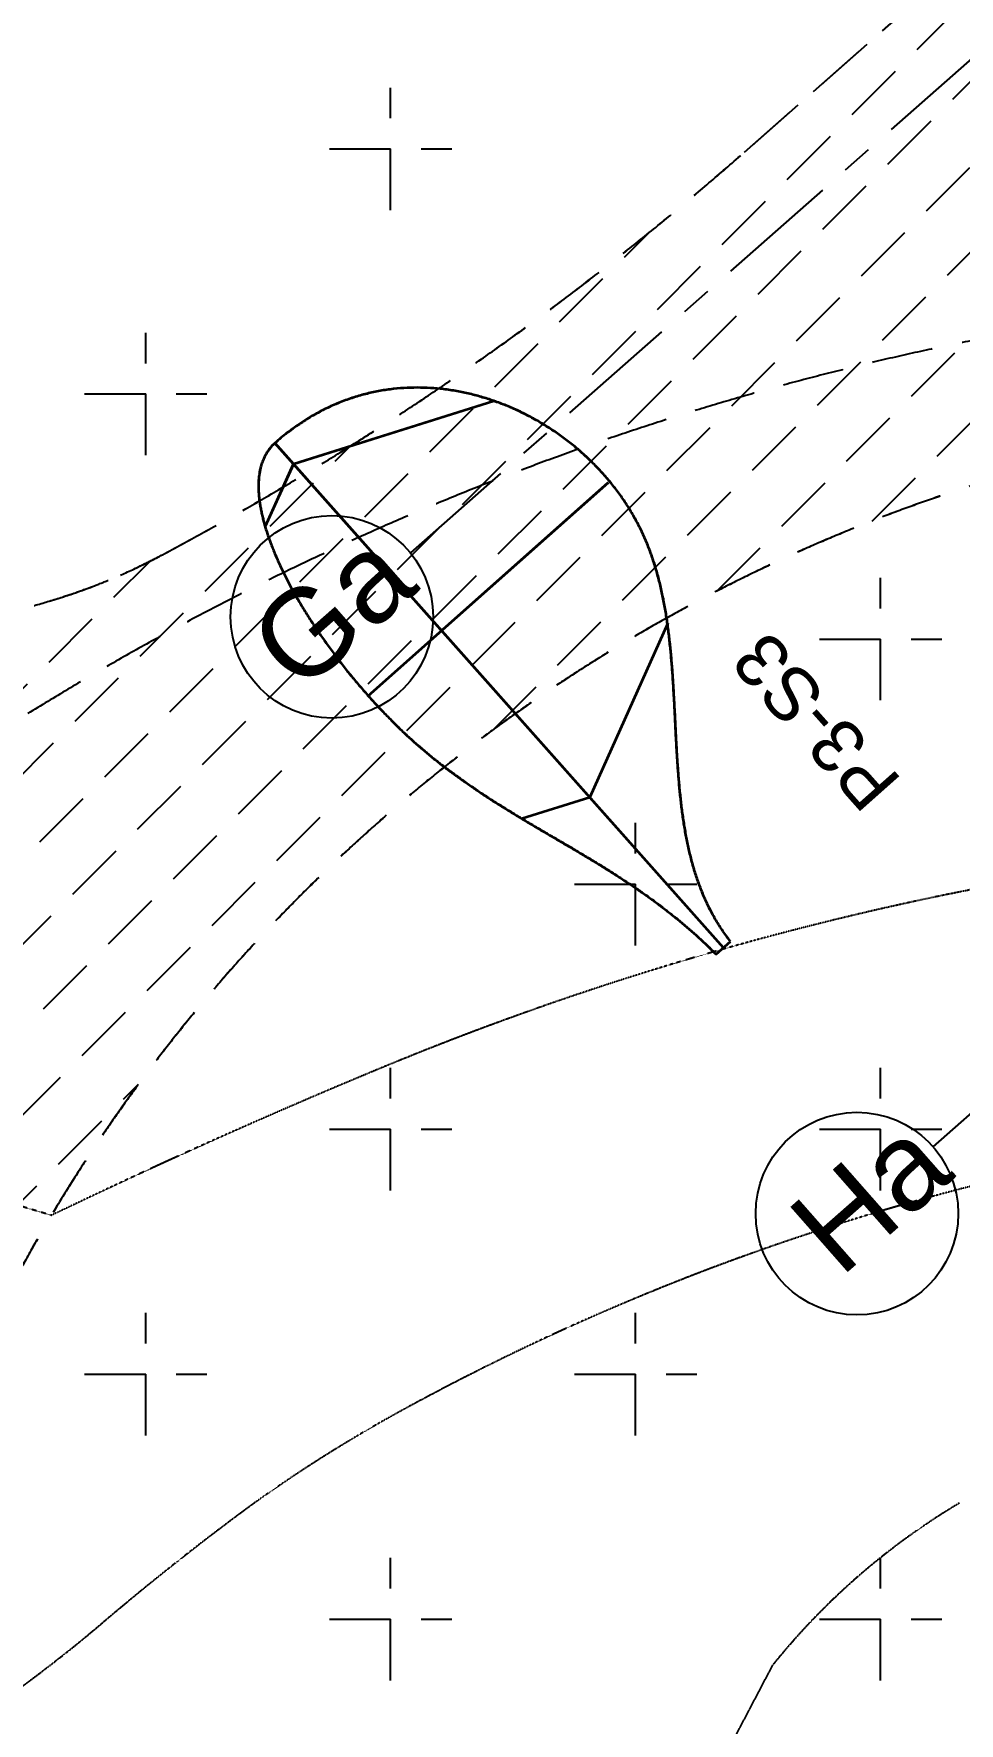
# Model space of a CAD drawing. Header units: millimetres. Extents: x 832728086 to 834530684, y 817551485 to 818349469.
# Drawn here: x 834287875 to 834297470, y 817932262 to 817949774 of the extents above; entities that cross this region are included whole.
import ezdxf

# ---------------------------------------------------------------- set-up
doc = ezdxf.new("R2010")
doc.units = ezdxf.units.MM
doc.header["$LTSCALE"] = 100
doc.linetypes.add('Grid Line', pattern=[22.225, 12.7, -3.175, 3.175, -3.175])
doc.linetypes.add('Hidden', pattern=[9.525, 6.35, -3.175])
for name, color, linetype in [('+C-160', 160, 'Hidden'), ('Default', 7, 'Continuous'), ('DLN020__', 6, 'Continuous'), ('DLN030_1', 1, 'Continuous'), ('DLN051__', 7, 'Continuous')]:
    doc.layers.add(name, color=color, linetype=linetype)
doc.layers.add('000-Architecture boundary', color=1, linetype='Continuous', lineweight=35)
doc.styles.get("Standard").update_dxf_attribs({"font": 'swiss.ttf'})
doc.styles.add('Swis721tBT', font='swissl.ttf')
doc.dimstyles.new('INTDIM', dxfattribs={"dimtxt": 200, "dimasz": 125, "dimexe": 100, "dimexo": 150, "dimgap": 80, "dimtad": 1, "dimdec": 0, "dimzin": 9, "dimdsep": 46, "dimtxsty": 'Swis721tBT', "dimblk": 'OPEN30', "dimcen": -125, "dimclrd": 256, "dimclre": 256, "dimclrt": 2, "dimaunit": 1, "dimadec": 1, "dimazin": 0, "dimtfac": 0.444444, "dimtdec": 0, "dimtix": 1, "dimtmove": 2, "dimatfit": 3, "dimldrblk": 'OPEN30', "dimfxl": 0, "dimtolj": 1, "dimlwd": -1, "dimlwe": -1, "dimarcsym": 0})

# ---------------------------------------------------------------- blocks, each defined once
blk = doc.blocks.new('_Open30')
at = {"color": 0, "linetype": 'ByBlock', "lineweight": -2}
for p, q in [((-1, 0.268), (0, 0)), ((0, 0), (-1, -0.268)), ((0, 0), (-1, 0))]:
    blk.add_line(p, q, dxfattribs=at)
blk = doc.blocks.new('*D28')
at = {"layer": 'Defpoints', "color": 0}
for p in [(834269377, 817985820), (834268235, 817984815), (834325665, 817921862)]:
    blk.add_point(p, dxfattribs=at)
at = {"layer": 'DLN030_1', "linetype": 'Continuous'}
for p, q in [((834269264, 817985721), (834268160, 817984749)), ((834324391, 817921007), (834268367, 817984665)), ((834325552, 817921763), (834324448, 817920791))]:
    blk.add_line(p, q, dxfattribs=at)
at = {"layer": 'DLN030_1', "xscale": 200, "yscale": 200, "zscale": 200}
for p, rotation in [((834268235, 817984815), 131.3501965874743), ((834324523, 817920857), 311.3501965874743)]:
    blk.add_blockref('_Open30', p, dxfattribs=dict(at, rotation=rotation))
at = {"layer": 'DLN030_1', "color": 2, "insert": (834295471, 817953436), "char_height": 400, "attachment_point": 5, "rotation": 311.3502, "style": 'Swis721tBT'}
blk.add_mtext('\\A1;85200', dxfattribs=at)
blk = doc.blocks.new('p3-s3')
at = {"layer": '000-Architecture boundary'}
blk.add_lwpolyline([(-57698, -29469, -0.008684), (-57632, -29474, -0.008576), (-57565, -29481, -0.008406), (-57500, -29491, -0.008197), (-57435, -29502, -0.008023), (-57370, -29516, -0.00773), (-57307, -29531, -0.007556), (-57243, -29548, -0.007201), (-57181, -29568, -0.007026), (-57118, -29589, -0.00663), (-57057, -29612, -0.006456), (-56995, -29636, -0.006037), (-56935, -29662, -0.005866), (-56874, -29690, -0.005439), (-56814, -29719, -0.00527), (-56754, -29750, -0.004847), (-56695, -29781, -0.004681), (-56636, -29815, -0.004269), (-56578, -29849, -0.004107), (-56519, -29885, -0.003711), (-56462, -29921, -0.003551), (-56404, -29959, -0.003173), (-56346, -29997, -0.003016), (-56289, -30037, -0.002657), (-56232, -30077, -0.002503), (-56175, -30118, -0.002161), (-56119, -30159, -0.002009), (-56062, -30202, -0.001682), (-56006, -30245, -0.001532), (-55949, -30288, -0.001218), (-55893, -30332, -0.00107), (-55837, -30376, -0.000766), (-55781, -30420, -0.000618), (-55725, -30465, -0.000321), (-55669, -30510, -0.000174), (-55613, -30555, 0.00012), (-55557, -30600, 0.000267), (-55501, -30645, 0.000562), (-55445, -30690, 0.000709), (-55388, -30734, 0.001006), (-55332, -30779, 0.001154), (-55275, -30823, 0.001458), (-55219, -30867, 0.001607), (-55162, -30910, 0.00192), (-55105, -30953, 0.00207), (-55048, -30995, 0.002395), (-54990, -31037, 0.002547), (-54932, -31078, 0.002886), (-54874, -31118, 0.00304), (-54816, -31158, 0.003393), (-54758, -31196, 0.003549), (-54699, -31234, 0.003916), (-54639, -31270, 0.004075), (-54580, -31306, 0.004454), (-54520, -31340, 0.004616), (-54459, -31374, 0.005004), (-54399, -31405, 0.005167), (-54337, -31436, 0.005557), (-54276, -31465, 0.005723), (-54213, -31493, 0.006106), (-54151, -31519, 0.006273), (-54087, -31544, 0.006636), (-54023, -31567, 0.006805), (-53959, -31588, 0.007132), (-53894, -31607, 0.014318), (-53762, -31640, 0.01378), (-53629, -31666, 0.013609), (-53493, -31685, 0.013168), (-53357, -31696, 0.013051), (-53220, -31700, 0.012738), (-53082, -31697, 0.012673), (-52944, -31687, 0.012503), (-52807, -31670, 0.012488), (-52671, -31646, 0.012466), (-52536, -31616, 0.012501), (-52402, -31578, 0.012624), (-52271, -31534, 0.01271), (-52142, -31484, 0.012969), (-52016, -31427, 0.013105), (-51893, -31363, 0.013481), (-51774, -31293, 0.013669), (-51659, -31217, 0.014128), (-51548, -31135, 0.014368), (-51442, -31046, 0.014858), (-51342, -30952, 0.015148), (-51247, -30851, 0.015591), (-51159, -30745, 0.015928), (-51076, -30632, 0.016226), (-51001, -30514, 0.016603), (-50933, -30390, 0.016651), (-50874, -30261, 0.017056), (-50821, -30124, 0.016766), (-50778, -29985, 0.017184), (-50743, -29837, 0.016515), (-50719, -29688, 0.008403), (-50710, -29609, 0.008166), (-50703, -29531, 0.00827), (-50699, -29450, 0.007992), (-50698, -29369, 0.018658), (-50699, -29334, 0.018955), (-50703, -29300, 0.018711), (-50710, -29266, 0.018229), (-50719, -29232, 0.017985), (-50730, -29199, 0.016887), (-50744, -29167, 0.016659), (-50760, -29135, 0.0152), (-50778, -29104, 0.014998), (-50799, -29074, 0.013422), (-50822, -29044, 0.013249), (-50847, -29014, 0.011728), (-50874, -28986, 0.011582), (-50903, -28957, 0.010206), (-50934, -28930, 0.010084), (-50967, -28903, 0.008889), (-51001, -28877, 0.008786), (-51039, -28851, 0.007771), (-51077, -28826, 0.007685), (-51117, -28801, 0.006834), (-51159, -28777, 0.006762), (-51203, -28754, 0.006053), (-51247, -28731, 0.005991), (-51294, -28709, 0.005403), (-51342, -28688, 0.00535), (-51392, -28667, 0.004862), (-51442, -28647, 0.004817), (-51495, -28627, 0.004412), (-51548, -28608, 0.004374), (-51603, -28590, 0.004037), (-51659, -28572, 0.004005), (-51716, -28555, 0.003725), (-51774, -28539, 0.003698), (-51833, -28523, 0.003467), (-51893, -28508, 0.003444), (-51954, -28494, 0.003253), (-52016, -28480, 0.006436), (-52143, -28455, 0.005872), (-52271, -28432, 0.005825), (-52403, -28412, 0.005472), (-52536, -28395, 0.005448), (-52671, -28381, 0.005267), (-52807, -28369, 0.005263), (-52945, -28360, 0.005234), (-53082, -28355, 0.00525), (-53220, -28352, 0.005369), (-53357, -28352, 0.005405), (-53493, -28355, 0.005683), (-53629, -28361, 0.005741), (-53762, -28369, 0.006205), (-53894, -28381, 0.006131), (-54023, -28396, 0.005911), (-54151, -28414, 0.005618), (-54275, -28434, 0.005275), (-54399, -28457, 0.004967), (-54519, -28483, 0.004519), (-54639, -28510, 0.004199), (-54757, -28539, 0.003664), (-54874, -28569, 0.003335), (-54990, -28601, 0.002735), (-55105, -28635, 0.002399), (-55218, -28669, 0.001754), (-55332, -28704, 0.001414), (-55444, -28740, 0.000741), (-55557, -28776, 0.000398), (-55669, -28813, -0.000285), (-55781, -28849, -0.000627), (-55893, -28886, -0.001304), (-56006, -28921, -0.001645), (-56119, -28957, -0.002299), (-56232, -28991, -0.002636), (-56347, -29025, -0.003248), (-56462, -29057, -0.003579), (-56578, -29088, -0.004129), (-56695, -29117, -0.004451), (-56815, -29145, -0.004918), (-56935, -29170, -0.005229), (-57057, -29193, -0.005592), (-57181, -29214, -0.005889), (-57307, -29232, -0.006129), (-57435, -29248, -0.00641), (-57566, -29260, -0.006516), (-57698, -29269)], format="xyb", close=True, dxfattribs=at)
at = {"layer": '000-Architecture boundary', "flags": 128}
for points in [[(-53298, -28351), (-53298, -31682)], [(-55306, -28696), (-55609, -29371)], [(-51281, -28715), (-50987, -29371)], [(-57698, -29369), (-50698, -29369)], [(-54800, -31174), (-55609, -29371)], [(-50987, -29371), (-51878, -31357)]]:
    blk.add_lwpolyline(points, dxfattribs=at)
at = {"layer": 'Default', "color": 8, "insert": (-57641, -31922), "char_height": 544.44, "width": 8283.59, "attachment_point": 7, "line_spacing_factor": 0.963855}
blk.add_mtext('{\\fArial|b0|i0|c0|p34;P3-S3}', dxfattribs=at)
blk = doc.blocks.new('A$C062A3D83')
at = {"layer": '+C-160'}
for p, q in [((-28088, -56713), (-18515, -48287)), ((-22531, -51822), (-28088, -56713)), ((-40443, -69794), (-22502, -51854)), ((-40072, -70308), (-22089, -52324)), ((-39672, -70791), (-21675, -52794)), ((-31758, -57315), (-31758, -56045)), ((-32393, -56680), (-31123, -56680)), ((-26766, -60537), (-23251, -57022)), ((-30700, -62703), (-25141, -57144)), ((-28377, -61264), (-24262, -57149)), ((-40782, -69250), (-29092, -57560)), ((-34298, -59855), (-34298, -58585)), ((-34933, -59220), (-33663, -59220)), ((-41089, -68673), (-32179, -59762)), ((-41362, -68062), (-34253, -60953)), ((-26678, -62395), (-26678, -61125)), ((-27313, -61760), (-26043, -61760)), ((-29218, -64935), (-29218, -63665)), ((-29853, -64300), (-28583, -64300)), ((-31758, -67475), (-31758, -66205)), ((-26678, -67475), (-26678, -66205)), ((-39242, -71245), (-34371, -66375)), ((-32393, -66840), (-31123, -66840)), ((-27313, -66840), (-26043, -66840)), ((-34298, -70015), (-34298, -68745)), ((-29218, -70015), (-29218, -68745)), ((-34933, -69380), (-33663, -69380)), ((-29853, -69380), (-28583, -69380)), ((-31758, -72555), (-31758, -71285)), ((-26678, -72555), (-26678, -71285)), ((-32393, -71920), (-31123, -71920)), ((-27313, -71920), (-26043, -71920))]:
    blk.add_line(p, q, dxfattribs=at)
at = {"layer": '+C-160', "ltscale": 5e-05}
for p, q in [((-35275, -67734), (-41754, -65798)), ((-25863, -70717), (-25863, -70717)), ((-34122, -84452), (-27794, -72392))]:
    blk.add_line(p, q, dxfattribs=at)
at = {"layer": '+C-160'}
for centre, radius, start, end in [((-48909, -33055), 31515, 297.9786, 311.3504), ((-19917, -87710), 29619, 63.4387, 122.5564), ((-37100, -55284), 6344, 216.2099, 297.9786), ((-20500, -76574), 17217, 92.9975, 167.1117)]:
    blk.add_arc(centre, radius, start, end, dxfattribs=at)
at = {"layer": '+C-160', "ltscale": 5e-05}
for centre, radius, start, end in [((-19489, -96089), 32341, 93.8918, 112.2507), ((-5774, -129175), 68157, 112.38958, 115.64735), ((-19495, -91946), 25297, 90.535, 118.1317), ((-24322, -83119), 15237, 117.7763, 125.403), ((-16780, -93094), 27740, 126.1639, 130.3562), ((-22161, -76938), 7239, 120.7608, 141.0991), ((-44496, -60476), 15063, 302.651, 310.3516)]:
    blk.add_arc(centre, radius, start, end, dxfattribs=at)
at = {"layer": '+C-160'}
for centre, major_axis, start_param, end_param in [((-48909, -33055), (27823, 14800), 4.711834, 4.945216), ((-20500, -76574), (-13477, 10715), -0.846767, 0.446769), ((-37100, -55284), (1362, 6196), 2.897065, 3.846315)]:
    blk.add_ellipse(centre, major_axis=major_axis, ratio=1, start_param=start_param, end_param=end_param, dxfattribs=at)
at = {"layer": '+C-160', "rotation": 131.612287846647}
blk.add_blockref('p3-s3', (-88583, -41327), dxfattribs=at)

msp = doc.modelspace()

# ---------------------------------------------------------------- linework, layer by layer
at = {"layer": 'DLN020__', "linetype": 'Grid Line'}
for p, q in [((834361118.7104, 818005416.1294), (834291780.7799, 817944393.5568)), ((834366536.119, 817999260.5073), (834297198.1885, 817938237.9347))]:
    msp.add_line(p, q, dxfattribs=at)
at = {"layer": 'DLN020__', "linetype": 'Continuous'}
for centre in [(834290965.9277, 817943730.1254), (834296409.9686, 817937544.2421)]:
    msp.add_circle(centre, 1050, dxfattribs=at)

# ---------------------------------------------------------------- block references
at = {"layer": '+C-160', "ltscale": 5}
msp.add_blockref('A$C062A3D83', (834323333.3128, 818005260.0327), dxfattribs=at)
at = {"layer": '000-Architecture boundary', "rotation": 131.612287846647}
msp.add_blockref('p3-s3', (834234750.6389, 817963933.0532), dxfattribs=at)

# ---------------------------------------------------------------- texts
at = {"layer": 'DLN051__', "char_height": 900, "attachment_point": 1, "rotation": 41.35019583}
for s, insert in [('Ga', (834290037.6168, 817943589.6864)), ('Ha', (834295642.2941, 817937545.9726))]:
    msp.add_mtext_dynamic_manual_height_columns(s, width=1139.353471, gutter_width=1, heights=[0], dxfattribs=dict(at, insert=insert))

# ---------------------------------------------------------------- dimensions: what is measured, and where the dimension line sits
at = {"layer": 'DLN030_1'}
dim = msp.add_linear_dim(base=(834268234.7779, 817984815.415), p1=(834325664.7353, 817921861.8346), p2=(834269376.5388, 817985820.2502), angle=131.35019659, dimstyle='INTDIM', override={"dimtxt": 400, "dimasz": 200, "dimarcsym": 2}, dxfattribs=at)
dim.commit()
dim.dimension.update_dxf_attribs({"geometry": '*D28', "text_midpoint": (834295470.9447, 817953435.6146), "dimtype": 160})

doc.saveas('drawing.dxf')
